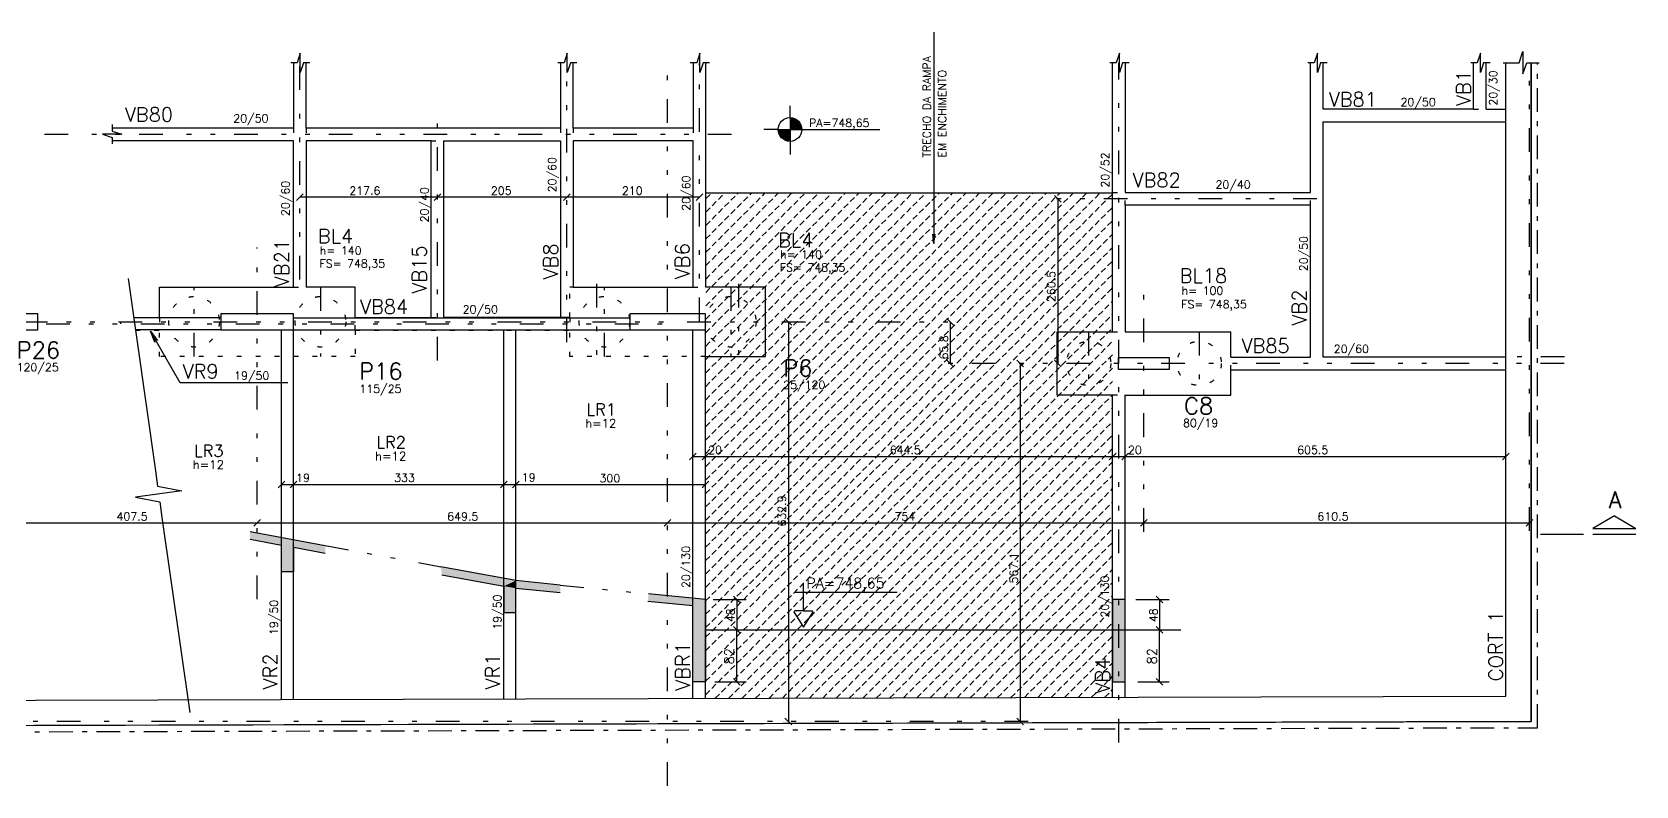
# Model space of a CAD drawing. Extents: x 33964 to 42889, y 0 to 6308.
# Drawn here: x 38321 to 40860, y 2216 to 3409 of the extents above; entities that cross this region are included whole.
import ezdxf

# ---------------------------------------------------------------- set-up
doc = ezdxf.new("R2010")
doc.units = 0
doc.header["$LTSCALE"] = 75
doc.header["$MEASUREMENT"] = 0
for name, pattern in [('ESTILO_TQS_0002', [0.4, 0.1, -0.3]), ('ESTILO_TQS_0003', [1, 0.5, -0.2, 0.1, -0.2]), ('ESTILO_TQS_0004', [2, 0.5, -0.4, 0.1, -0.4, 0.1, -0.5]), ('HIDDEN2', [0.1875, 0.125, -0.0625])]:
    doc.linetypes.add(name, pattern=pattern)
doc.layers.get('0').update_dxf_attribs({"color": 3, "linetype": 'CONTINUOUS'})
for name, color, linetype in [('1', 2, 'CONTINUOUS'), ('200', 1, 'HIDDEN2'), ('204', 1, 'ESTILO_TQS_0003'), ('205', 1, 'ESTILO_TQS_0004'), ('210', 7, 'ESTILO_TQS_0002'), ('212', 3, 'CONTINUOUS'), ('213', 3, 'CONTINUOUS'), ('216', 3, 'CONTINUOUS'), ('220', 5, 'CONTINUOUS'), ('221', 1, 'CONTINUOUS'), ('222', 6, 'CONTINUOUS'), ('226', 3, 'CONTINUOUS'), ('228', 7, 'CONTINUOUS'), ('230', 3, 'CONTINUOUS'), ('231', 1, 'CONTINUOUS'), ('233', 6, 'CONTINUOUS'), ('250', 1, 'CONTINUOUS'), ('253', 253, 'CONTINUOUS')]:
    doc.layers.add(name, color=color, linetype=linetype)
doc.styles.get("Standard").update_dxf_attribs({"font": 'ROMANS.SHX'})

# ---------------------------------------------------------------- blocks, each defined once
blk = doc.blocks.new('LINCOR', base_point=(162860.39586, 45821.60412))
blk.add_lwpolyline([(162860.39586, 45821.60412), (162860.729194, 45821.60412), (162860.89586, 45822.10412), (162860.89586, 45821.10412), (162861.062527, 45821.60412), (162861.39586, 45821.60412)])

msp = doc.modelspace()

# ---------------------------------------------------------------- linework, layer by layer
for p, q in [((38620.2, 2957.3), (38482, 2957.3)), ((38735.2, 2957.3), (39267.2, 2957.3)), ((38620.2, 2938.3), (38484.6, 2938.3)), ((38735.2, 2938.3), (39267.2, 2938.3))]:
    msp.add_line(p, q)
at = {"layer": '1'}
for p, q in [((39387.7, 3005.8), (39387.7, 3360.9)), ((40031.7, 2934.9), (40031.7, 3360.9)), ((40603.1, 3287.4), (40603.1, 3360.9)), ((40623.1, 3287.4), (40623.1, 3360.9)), ((40623.1, 3287.4), (40654.2, 3287.4)), ((38481.9, 2957.8), (38522.7, 2957.8)), ((38716.2, 2352.8), (38716.2, 2938.3)), ((38735.2, 2352.9), (38735.2, 2938.3)), ((39068.2, 2353.8), (39068.2, 2938.3)), ((39087.2, 2353.8), (39087.2, 2938.3)), ((39367.2, 2354.6), (39367.2, 2938.3)), ((39387.2, 2354.6), (39387.2, 2938.3)), ((40218.8, 2874.9), (40654.2, 2874.9)), ((40031.7, 2356.4), (40031.7, 2834.9)), ((40051.7, 2356.4), (40051.7, 2835.2))]:
    msp.add_line(p, q, dxfattribs=at)
for points in [[(38735.2, 3360.9), (38735.2, 3257.3), (38448.1, 3257.3)], [(39157.7, 3360.9), (39157.7, 3257.3), (38755.2, 3257.3), (38755.2, 3360.9)], [(39367.7, 3360.9), (39367.7, 3257.3), (39177.7, 3257.3), (39177.7, 3360.9)], [(40051.7, 3360.9), (40051.7, 3155.4), (40345.1, 3155.4), (40345.1, 3360.9)], [(40603.1, 3287.4), (40365.1, 3287.4), (40365.1, 3360.9)], [(40654.2, 2894.9), (40365.1, 2894.9), (40365.1, 3267.4), (40654.2, 3267.4)], [(38735.2, 3005.8), (38735.2, 3237.3), (38448.1, 3237.3)], [(38832.7, 2957.8), (38952.8, 2957.8), (38952.8, 3237.3), (38755.2, 3237.3), (38755.2, 3005.8)], [(39172.2, 2957.8), (38972.8, 2957.8), (38972.8, 3237.3), (39157.7, 3237.3), (39157.7, 2957.8)], [(39367.7, 3005.8), (39367.7, 3237.3), (39177.7, 3237.3), (39177.7, 3005.8)], [(40218.8, 2894.9), (40345.1, 2894.9), (40345.1, 3135.4), (40051.7, 3135.4), (40051.7, 2934.9)]]:
    msp.add_lwpolyline(points, dxfattribs=at)
at = {"layer": '200'}
for p, q in [((39387.3, 2530.3), (40011.5, 3154.4)), ((39387.3, 2551.5), (39990.3, 3154.4)), ((39387.3, 2572.7), (39969.1, 3154.4)), ((39387.3, 2509), (40031.7, 3153.4)), ((39387.4, 2593.9), (39947.9, 3154.4)), ((39387.4, 2615.2), (39926.6, 3154.4)), ((39387.4, 2636.4), (39905.4, 3154.4)), ((39387.4, 2657.6), (39884.2, 3154.4)), ((39387.4, 2678.8), (39863, 3154.4)), ((39387.4, 2700.1), (39841.8, 3154.4)), ((39387.4, 2721.3), (39820.6, 3154.4)), ((39387.5, 2742.5), (39799.4, 3154.4)), ((39387.5, 2763.7), (39778.2, 3154.4)), ((39387.5, 2785), (39756.9, 3154.4)), ((39387.5, 2806.2), (39735.7, 3154.4)), ((39387.5, 2827.4), (39714.5, 3154.4)), ((39387.5, 2848.6), (39693.3, 3154.4)), ((39387.5, 2869.9), (39672.1, 3154.4)), ((39387.5, 2891.1), (39650.9, 3154.4)), ((39387.6, 2912.3), (39629.7, 3154.4)), ((39387.6, 2933.6), (39608.4, 3154.4)), ((39387.6, 2954.8), (39587.2, 3154.4)), ((39387.6, 2976), (39566, 3154.4)), ((39387.6, 2997.2), (39544.8, 3154.4)), ((39387.6, 3018.5), (39523.6, 3154.4)), ((39387.6, 3039.7), (39502.4, 3154.4)), ((39387.7, 3060.9), (39481.2, 3154.4)), ((39387.7, 3082.1), (39460, 3154.4)), ((39387.7, 3103.4), (39438.7, 3154.4)), ((39387.7, 3124.6), (39417.5, 3154.4)), ((39387.7, 3145.8), (39396.3, 3154.4)), ((39387.3, 2487.8), (40031.7, 3132.2)), ((39387.3, 2466.6), (40031.7, 3111)), ((39387.3, 2451.3), (40031.7, 3089.7)), ((39387.2, 2402.9), (40031.7, 3047.3)), ((39387.3, 2430.1), (40031.7, 3068.5)), ((39387.2, 2381.7), (40031.7, 3026.1)), ((39387.2, 2360.4), (40031.7, 3004.9)), ((39402.7, 2354.7), (40031.7, 2983.7)), ((39423.9, 2354.7), (40031.7, 2962.5)), ((39445.2, 2354.8), (40031.7, 2941.3)), ((39466.5, 2354.9), (40031.7, 2920)), ((39487.8, 2354.9), (40031.7, 2898.8)), ((39509, 2355), (40031.7, 2877.6)), ((39530.3, 2355), (40031.7, 2856.4)), ((39551.6, 2355.1), (40031.7, 2835.2)), ((39572.8, 2355.1), (40031.7, 2814)), ((39594.1, 2355.2), (40031.7, 2792.8)), ((39615.4, 2355.3), (40031.7, 2771.6)), ((39636.6, 2355.3), (40031.7, 2750.3)), ((39657.9, 2355.4), (40031.7, 2729.1)), ((39679.2, 2355.4), (40031.7, 2707.9)), ((39700.5, 2355.5), (40031.7, 2686.7)), ((39721.7, 2355.5), (40031.7, 2665.5)), ((39743, 2355.6), (40031.7, 2644.3)), ((39764.3, 2355.7), (40031.7, 2623.1)), ((39785.5, 2355.7), (40031.7, 2601.8)), ((39806.8, 2355.8), (40031.7, 2580.6)), ((39828.1, 2355.8), (40031.7, 2559.4)), ((39849.4, 2355.9), (40031.7, 2538.2)), ((39870.6, 2355.9), (40031.7, 2517)), ((39891.9, 2356), (40031.7, 2495.8)), ((39913.2, 2356.1), (40031.7, 2474.6)), ((39934.4, 2356.1), (40031.7, 2453.4)), ((39955.7, 2356.2), (40031.7, 2432.1)), ((39977, 2356.2), (40031.7, 2410.9)), ((39998.2, 2356.3), (40031.7, 2389.7)), ((40019.5, 2356.3), (40031.7, 2368.5))]:
    msp.add_line(p, q, dxfattribs=at)
at = {"layer": '204'}
msp.add_lwpolyline([(35498.2, 2294.2), (40704.2, 2308.2), (40704.2, 3360.9)], dxfattribs=at)
at = {"layer": '205'}
for p, q in [((38745.2, 3017.8), (38745.2, 3360.9)), ((39167.7, 2918.6), (39167.7, 3360.9)), ((39327.2, 2216), (39327.2, 3360.9)), ((39377.7, 2951.6), (39377.7, 3360.9)), ((40041.7, 2284.6), (40041.7, 3360.9)), ((40691.7, 2619.7), (40691.7, 3360.9)), ((38962.8, 2889.6), (38962.8, 3282.6)), ((39428.4, 3247.3), (38071.3, 3247.3)), ((40355.1, 3145.4), (39926.5, 3145.4)), ((38677.7, 2511.7), (38677.7, 3068.3)), ((38577.7, 2895.8), (38577.7, 3005.8)), ((38777.7, 3005.8), (38777.7, 2895.8)), ((39214.7, 3010.8), (39214.7, 2890.8)), ((39227.2, 2895.8), (39227.2, 3005.8)), ((39427.2, 3005.8), (39427.2, 2895.8)), ((39439.7, 3010.8), (39439.7, 2890.8)), ((40081.2, 2618.4), (40081.2, 3000.1)), ((37408.2, 2950.8), (39789.4, 2950.8)), ((38193.5, 2947.8), (39331.1, 2947.8)), ((39993.7, 2934.9), (39993.7, 2834.9)), ((40168.7, 2934.9), (40168.7, 2834.9)), ((40746.9, 2895.4), (40644.6, 2895.4)), ((40746.2, 2884.9), (39758.4, 2884.9)), ((38785.2, 2596.8), (38968.4, 2562.9)), ((39157.2, 2534), (39297.2, 2520)), ((39898, 2317.8), (37359.8, 2317.8))]:
    msp.add_line(p, q, dxfattribs=at)
at = {"layer": '210'}
for p, q in [((40603.1, 3287.4), (40623.1, 3287.4)), ((38735.2, 3257.3), (38735.2, 3237.3)), ((38755.2, 3257.3), (38755.2, 3237.3)), ((39157.7, 3257.3), (39157.7, 3237.3)), ((39177.7, 3257.3), (39177.7, 3237.3)), ((39367.7, 3257.3), (39367.7, 3237.3)), ((38952.8, 3237.3), (38972.8, 3237.3)), ((40031.7, 3155.4), (40051.7, 3155.4)), ((40051.7, 3135.4), (40051.7, 3155.4)), ((40345.1, 3135.4), (40345.1, 3155.4)), ((38735.2, 3005.8), (38755.2, 3005.8)), ((39172.2, 2957.8), (39172.2, 3005.8)), ((39177.7, 3005.8), (39172.2, 3005.8)), ((39367.7, 3005.8), (39387.7, 3005.8)), ((38522.7, 2957.8), (38522.7, 2937.8)), ((38832.7, 2937.8), (38832.7, 2957.8)), ((38952.8, 2957.8), (38972.8, 2957.8)), ((39172.2, 2957.8), (39172.2, 2937.8)), ((38484.7, 2937.8), (38522.7, 2937.8)), ((38832.7, 2937.8), (39172.2, 2937.8)), ((40031.7, 2934.9), (40051.7, 2934.9)), ((40218.8, 2874.9), (40218.8, 2894.9)), ((40031.7, 2835.2), (40051.7, 2835.2))]:
    msp.add_line(p, q, dxfattribs=at)
for points in [[(38832.7, 2937.8), (38832.7, 2895.8), (38522.7, 2895.8), (38522.7, 2937.8)], [(39387.2, 2895.8), (39387.2, 2895.8), (39172.2, 2895.8), (39172.2, 2937.8)]]:
    msp.add_lwpolyline(points, dxfattribs=at)
for centre, radius in [((38577.7, 2950.8), 40), ((38777.7, 2950.8), 40), ((39227.2, 2950.8), 40), ((39427.2, 2950.8), 40), ((39993.7, 2884.9), 35), ((40168.7, 2884.9), 35)]:
    msp.add_circle(centre, radius, dxfattribs=at)
at = {"layer": '216'}
for p, q in [((39502.2, 3255.3), (39539.7, 3255.3)), ((39521, 3254.1), (39502.2, 3254.1)), ((39521, 3252.9), (39502.4, 3252.9)), ((39521, 3251.7), (39502.6, 3251.7)), ((39521, 3250.5), (39502.8, 3250.5)), ((39521, 3274), (39521, 3236.5)), ((39521, 3273.1), (39526.7, 3273.1)), ((39521, 3271.9), (39529.6, 3271.9)), ((39521, 3270.7), (39531.6, 3270.7)), ((39521, 3269.5), (39533.1, 3269.5)), ((39521, 3268.4), (39534.4, 3268.4)), ((39521, 3267.2), (39535.5, 3267.2)), ((39521, 3266), (39536.4, 3266)), ((39521, 3264.8), (39537.1, 3264.8)), ((39521, 3263.6), (39537.8, 3263.6)), ((39521, 3262.4), (39538.3, 3262.4)), ((39521, 3261.2), (39538.7, 3261.2)), ((39521, 3260), (39539.1, 3260)), ((39521, 3258.8), (39539.4, 3258.8)), ((39521, 3257.6), (39539.6, 3257.6)), ((39521, 3256.5), (39539.7, 3256.5)), ((39521, 3249.3), (39503.2, 3249.3)), ((39521, 3248.1), (39503.6, 3248.1)), ((39521, 3246.9), (39504.2, 3246.9)), ((39521, 3245.8), (39504.8, 3245.8)), ((39521, 3244.6), (39505.6, 3244.6)), ((39521, 3243.4), (39506.5, 3243.4)), ((39521, 3242.2), (39507.5, 3242.2)), ((39521, 3241), (39508.8, 3241)), ((39521, 3239.8), (39510.4, 3239.8)), ((39521, 3238.6), (39512.3, 3238.6)), ((39521, 3237.4), (39515.2, 3237.4)), ((38750.5, 3153.5), (38739.9, 3142.9)), ((38968.1, 3153.5), (38957.5, 3142.9)), ((39173, 3153.5), (39162.4, 3142.9)), ((39383, 3153.5), (39372.4, 3142.9)), ((39939.4, 3150.7), (39950, 3140.1)), ((39523.7, 2945.5), (39513, 2956.1)), ((39769.4, 2956.1), (39780, 2945.5)), ((39769.4, 2890.2), (39780, 2879.6)), ((39890.6, 2879.6), (39880, 2890.2)), ((39939.4, 2890.2), (39950, 2879.6)), ((39361.9, 2732.4), (39372.5, 2743)), ((39381.9, 2732.4), (39392.5, 2743)), ((40026.4, 2732.4), (40037, 2743)), ((40046.4, 2732.4), (40057, 2743)), ((40648.9, 2732.4), (40659.5, 2743)), ((38710.9, 2687.7), (38721.5, 2698.3)), ((38729.9, 2687.7), (38740.5, 2698.3)), ((38729.9, 2687.7), (38740.5, 2698.3)), ((39062.9, 2687.7), (39073.5, 2698.3)), ((39081.9, 2687.7), (39092.5, 2698.3)), ((39381.9, 2687.7), (39392.5, 2698.3)), ((38672.4, 2627.1), (38683, 2637.7)), ((39321.9, 2627.1), (39332.5, 2637.7)), ((40075.9, 2627.1), (40086.5, 2637.7)), ((40686.4, 2627.1), (40697, 2637.7)), ((39431.5, 2516.3), (39442.1, 2505.7)), ((40100.7, 2516.3), (40111.3, 2505.7)), ((39431.5, 2468.3), (39442.1, 2457.7)), ((39442.1, 2457.7), (39431.5, 2468.3)), ((40100.7, 2468.3), (40111.3, 2457.7)), ((40111.3, 2457.7), (40100.7, 2468.3)), ((39442.1, 2375.7), (39431.5, 2386.3)), ((40111.3, 2375.7), (40100.7, 2386.3)), ((39513, 2323.1), (39523.7, 2312.5)), ((39880, 2323.1), (39890.6, 2312.5))]:
    msp.add_line(p, q, dxfattribs=at)
msp.add_circle((39521, 3255.3), 18.8, dxfattribs=at)
at = {"layer": '220'}
for p, q in [((40694.2, 2318.2), (40694.2, 3360.9)), ((38666.2, 2618.7), (38785.2, 2596.8)), ((38666.2, 2606.5), (38716.2, 2597.3)), ((38716.2, 2555.2), (38716.2, 2597.3)), ((38735.2, 2593.8), (38735.2, 2555.2)), ((38735.2, 2593.8), (38785.2, 2584.6)), ((38735.2, 2555.2), (38716.2, 2555.2)), ((39387.2, 2511), (39297.2, 2520)), ((39387.2, 2511), (39387.2, 2381)), ((39387.2, 2381), (39367.2, 2381)), ((36152.2, 2305.9), (40694.2, 2318.2))]:
    msp.add_line(p, q, dxfattribs=at)
for points in [[(35503.2, 2761.9), (35503.2, 2490.9), (36192.2, 2490.9), (36192.2, 2346), (40654.2, 2358.1), (40654.2, 3360.9)], [(40694.2, 3360.9), (40694.2, 2318.2), (36152.2, 2305.9), (36152.2, 2451)], [(39157.2, 2534), (39087.2, 2541), (38968.4, 2562.9)], [(38970.1, 2550.4), (39068.2, 2532.3), (39068.2, 2490.6), (39087.2, 2490.6), (39087.2, 2529), (39157.2, 2522)], [(39367.2, 2381), (39367.2, 2501), (39296, 2508.1)], [(40031.7, 2381), (40051.7, 2381), (40051.7, 2511), (40031.7, 2511), (40031.7, 2381)]]:
    msp.add_lwpolyline(points, dxfattribs=at)
at = {"layer": '221'}
for points in [[(40649.9, 3360.9), (40675.3, 3360.9), (40681.2, 3378.6), (40681.2, 3343.3), (40687.1, 3360.9), (40707, 3360.9)], [(38473.1, 3019.5), (38516.4, 2715), (38519.9, 2690.4), (38558.5, 2683.4), (38484.7, 2672.9), (38523.4, 2665.8), (38526.8, 2641.2), (38570.8, 2332)], [(38726.1, 2854), (38555.7, 2854), (38508.7, 2936.1), (38515.8, 2918.7), (38508.7, 2936.1), (38520, 2921.2)]]:
    msp.add_lwpolyline(points, dxfattribs=at)
at = {"layer": '222'}
for points in [[(38210.2, 2963.3), (38210.2, 2938.3), (38330.2, 2938.3), (38330.2, 2963.3), (38210.2, 2963.3)], [(38620.2, 2963.3), (38620.2, 2938.3), (38735.2, 2938.3), (38735.2, 2963.3), (38620.2, 2963.3)], [(39267.2, 2963.3), (39267.2, 2938.3), (39387.2, 2938.3), (39387.2, 2963.3), (39267.2, 2963.3)], [(40041.2, 2894.4), (40121.2, 2894.4), (40121.2, 2875.4), (40041.2, 2875.4), (40041.2, 2894.4)]]:
    msp.add_lwpolyline(points, dxfattribs=at)
at = {"layer": '226'}
for p, q in [((40825.9, 2643.5), (40791.7, 2623.8)), ((40825.9, 2643.5), (40860, 2623.8)), ((40791.7, 2623.8), (40860, 2623.8))]:
    msp.add_line(p, q, dxfattribs=at)
at = {"layer": '228'}
for p, q in [((40708.9, 2614.4), (40777.2, 2614.4)), ((40791.7, 2614.4), (40860, 2614.4))]:
    msp.add_line(p, q, dxfattribs=at)
at = {"layer": '230'}
for p, q in [((39943.7, 2934.9), (40031.7, 2934.9)), ((39943.7, 2894.9), (39943.7, 2934.9)), ((40051.7, 2934.9), (40218.7, 2934.9)), ((40218.8, 2894.9), (40218.8, 2934.9)), ((39387.2, 2895.8), (39482.2, 2895.8)), ((39943.7, 2834.9), (39943.7, 2895.7)), ((40218.8, 2834.9), (40218.8, 2874.9)), ((40031.7, 2834.9), (39943.7, 2834.9)), ((40052.7, 2834.9), (40218.7, 2834.9)), ((39528.7, 2523), (39690.7, 2523)), ((39542.3, 2493), (39542.3, 2536.6)), ((39527.4, 2490.7), (39542.3, 2467.1)), ((39542.3, 2493), (39528.7, 2493)), ((39542.3, 2493), (39556, 2493)), ((39542.3, 2467.1), (39557.2, 2490.7))]:
    msp.add_line(p, q, dxfattribs=at)
for points in [[(38522.7, 2957.8), (38522.7, 3005.8), (38735.2, 3005.8)], [(38832.7, 2957.8), (38832.7, 3005.8), (38755.2, 3005.8)], [(39177.7, 3005.8), (39177.7, 3005.8), (39367.7, 3005.8)], [(39482.2, 2895.8), (39482.2, 3005.8), (39387.7, 3005.8)]]:
    msp.add_lwpolyline(points, dxfattribs=at)
for centre, start, end in [((39528.7, 2491.5), 90, 212.377), ((39556, 2491.5), 327.6277, 90)]:
    msp.add_arc(centre, 1.5, start, end, dxfattribs=at)
at = {"layer": '231'}
msp.add_line((40031.7, 3154.4), (39387.7, 3154.4), dxfattribs=at)
at = {"layer": '250'}
for p, q in [((39521, 3274), (39521, 3292.9)), ((39502.2, 3255.3), (39479.6, 3255.3)), ((39539.7, 3255.3), (39663.4, 3255.3)), ((39521, 3236.5), (39521, 3215.5)), ((38962.8, 3148.2), (38745.2, 3148.2)), ((39167.7, 3148.2), (38962.8, 3148.2)), ((39377.7, 3148.2), (39167.7, 3148.2)), ((39944.7, 3145.4), (39944.7, 2884.9)), ((38461.6, 2947.8), (38461.6, 2950.8)), ((39518.4, 2950.8), (39518.4, 2317.8)), ((39774.7, 2950.8), (39774.7, 2884.9)), ((39885.3, 2884.9), (39885.3, 2317.8)), ((39367.2, 2737.7), (39387.2, 2737.7)), ((39387.2, 2737.7), (40031.7, 2737.7)), ((40031.7, 2737.7), (40051.7, 2737.7)), ((40051.7, 2737.7), (40654.2, 2737.7)), ((38716.2, 2693), (39387.2, 2693)), ((38270.2, 2632.4), (38675.2, 2632.4)), ((38675.2, 2632.4), (39327.2, 2632.4)), ((39327.2, 2632.4), (40081.2, 2632.4)), ((40081.2, 2632.4), (40691.7, 2632.4)), ((39399.2, 2511), (39451.8, 2511)), ((39436.8, 2511), (39436.8, 2463)), ((40068.4, 2511), (40121, 2511)), ((40106, 2511), (40106, 2463)), ((39387.2, 2463), (40139.7, 2463)), ((39407.7, 2463), (39451.8, 2463)), ((39436.8, 2381), (39436.8, 2463)), ((40076.9, 2463), (40121, 2463)), ((40106, 2381), (40106, 2463)), ((39402.2, 2381), (39451.8, 2381)), ((40071.4, 2381), (40121, 2381))]:
    msp.add_line(p, q, dxfattribs=at)
msp.add_lwpolyline([(39748.9, 3409.5), (39748.9, 3074.7), (39746.9, 3089.6), (39748.9, 3074.7), (39750.9, 3089.6)], dxfattribs=at)
at = {"layer": '253'}
for points in [[(38666.2, 2618.7), (38666.2, 2606.5), (38716.2, 2597.3)], [(38666.2, 2618.7), (38716.2, 2597.3), (38785.2, 2596.8)], [(38735.2, 2593.8), (38785.2, 2596.8), (38716.2, 2597.3)], [(38735.2, 2593.8), (38716.2, 2597.3), (38716.2, 2555.2)], [(38735.2, 2593.8), (38716.2, 2555.2), (38735.2, 2555.2)], [(38735.2, 2593.8), (38785.2, 2584.6), (38785.2, 2596.8)], [(39087.2, 2541), (38968.4, 2562.9), (38970.1, 2550.4)], [(39087.2, 2541), (38970.1, 2550.4), (39068.2, 2532.3)], [(39087.2, 2541), (39068.2, 2532.3), (39087.2, 2529)], [(39087.2, 2541), (39087.2, 2529), (39157.2, 2522)], [(39087.2, 2541), (39157.2, 2522), (39157.2, 2534)], [(39068.2, 2532.3), (39068.2, 2490.6), (39087.2, 2490.6)], [(39068.2, 2532.3), (39087.2, 2490.6), (39087.2, 2529)], [(39367.2, 2501), (39297.2, 2520), (39296, 2508.1)], [(39387.2, 2511), (39297.2, 2520), (39367.2, 2501)], [(39387.2, 2511), (39367.2, 2501), (39367.2, 2381)], [(39387.2, 2511), (39367.2, 2381), (39387.2, 2381)], [(40051.7, 2511), (40031.7, 2511), (40031.7, 2381)], [(40051.7, 2511), (40031.7, 2381), (40051.7, 2381)], [(40051.7, 2511), (40051.7, 2381), (40051.7, 2511)]]:
    msp.add_solid(points, dxfattribs=at)

# ---------------------------------------------------------------- block references
at = {"layer": '221', "xscale": 30.494852, "yscale": 30.494852}
for p, rotation in [((38761.1, 3360.9), 180), ((39183.7, 3360.9), 180), ((39393.6, 3360.9), 180), ((40057.6, 3360.9), 180), ((40371.1, 3360.9), 180), ((40629.1, 3360.9), 180), ((38448.1, 3263), 270)]:
    msp.add_blockref('LINCOR', p, dxfattribs=dict(at, rotation=rotation))

# ---------------------------------------------------------------- texts
msp.add_text('PA=748,65', height=16.5).set_placement((39546.9, 2528.7))
at = {"layer": '212'}
for s, p in [('20/30', (40640.3, 3293.1)), ('20/60', (39150.7, 3155.8)), ('20/52', (40026.1, 3163.3)), ('20/60', (39362.8, 3126.6)), ('20/60', (38728.7, 3118.2)), ('20/40', (38948.7, 3108.2)), ('20/50', (40340.3, 3030.9)), ('20/130', (39362.6, 2529.3)), ('20/130', (40025.7, 2482.5)), ('19/50', (39064.1, 2463.3)), ('19/50', (38710.3, 2454.9))]:
    msp.add_text(s, height=12.75, rotation=90, dxfattribs=at).set_placement(p)
for s, p in [('20/50', (40487.4, 3292.3)), ('20/50', (38639.7, 3266.4)), ('20/40', (40194.5, 3161.6)), ('20/50', (39002.8, 2964.1)), ('20/60', (40381.7, 2901.6)), ('19/50', (38641.1, 2859.2))]:
    msp.add_text(s, height=12.75, dxfattribs=at).set_placement(p)
at = {"layer": '213'}
for s, p in [('FS= 748,35', (38776.2, 3036.6)), ('h= 140', (38776.7, 3057.2)), ('h= 140', (39505.3, 3051)), ('FS= 748,35', (39504.8, 3030.5)), ('h= 100', (40140.8, 2993.7)), ('FS= 748,35', (40140.3, 2972.2)), ('120/25', (38296.8, 2872.4)), ('115/25', (38839.3, 2838.3)), ('25/120', (39510.3, 2844.5)), ('80/19', (40143.1, 2784.2))]:
    msp.add_text(s, height=12.75, dxfattribs=at).set_placement(p)
at = {"layer": '216'}
for s, height, p in [('TRECHO DA RAMPA', 12.75, (39743.9, 3210.8)), ('EM ENCHIMENTO', 12.75, (39768.2, 3210.8)), ('260.5', 12.75, (39940.8, 2982)), ('65.8', 12.75, (39770.9, 2891.1)), ('632.9', 12.75, (39514.5, 2626.7)), ('567.1', 12.75, (39881.5, 2536.4)), ('48', 12.75, (39433.3, 2475.3)), ('48', 12.75, (40102.6, 2475.3)), ('82', 15, (39432.3, 2408.5)), ('82', 15, (40101.5, 2408.5))]:
    msp.add_text(s, height=height, rotation=90, dxfattribs=at).set_placement(p)
for s, height, p in [('PA=748,65', 12.75, (39551.1, 3259.3)), ('217.6', 12.75, (38823.4, 3152)), ('205', 12.75, (39047.4, 3152)), ('210', 12.75, (39254.9, 3152)), ('h=12', 13.5, (39196.8, 2783.3)), ('h=12', 13.5, (38864.3, 2731.4)), ('20', 12.75, (39391.5, 2741.5)), ('644.5', 12.75, (39678.8, 2741.5)), ('20', 12.75, (40055.9, 2741.5)), ('605.5', 12.75, (40323.8, 2741.5)), ('h=12', 13.5, (38575.7, 2717.8)), ('19', 12.75, (38739.3, 2697.4)), ('333', 12.75, (38894.4, 2697.4)), ('19', 12.75, (39096.4, 2698)), ('300', 12.75, (39219.4, 2696.8)), ('407.5', 12.75, (38454.9, 2636.2)), ('649.5', 12.75, (38978.4, 2636.2)), ('754', 12.75, (39686.4, 2636.2)), ('610.5', 12.75, (40355.9, 2636.2))]:
    msp.add_text(s, height=height, dxfattribs=at).set_placement(p)
at = {"layer": '220'}
for s, height, p in [('BL4', 22.5, (38773.5, 3075.1)), ('BL4', 22.5, (39502.1, 3068.9)), ('BL18', 22.5, (40137.7, 3012.6)), ('P26', 26.25, (38297, 2892.8)), ('P16', 26.25, (38839, 2859.5)), ('P6', 26.25, (39510.3, 2864.4)), ('C8', 26.25, (40144.7, 2804.5))]:
    msp.add_text(s, height=height, dxfattribs=at).set_placement(p)
at = {"layer": '226'}
for s, p in [('LR1', (39198.9, 2802.7)), ('LR2', (38866.3, 2750.8)), ('LR3', (38577.7, 2737.2))]:
    msp.add_text(s, height=18.75, dxfattribs=at).set_placement(p)
at = {"layer": '233'}
for s, p in [('VB1', (40598.4, 3292.7)), ('VB21', (38727.7, 3005.8)), ('VB8', (39153.4, 3018.1)), ('VB6', (39361.7, 3018.4)), ('VB15', (38945.5, 2995.5)), ('VB2', (40338.4, 2945)), ('CORT 1', (40649.4, 2381.8)), ('VR2', (38709.4, 2368.9)), ('VR1', (39061.4, 2368.9)), ('VBR1', (39362.2, 2366.9)), ('VB4', (40027.2, 2362.3))]:
    msp.add_text(s, height=22.5, rotation=90, dxfattribs=at).set_placement(p)
for s, height, p in [('VB81', 22.5, (40373.8, 3291.9)), ('VB80', 22.5, (38468.2, 3267.8)), ('VB82', 22.5, (40063.3, 3163.9)), ('VB84', 22.5, (38840.3, 2963.6)), ('VB85', 22.5, (40235.7, 2901.7)), ('VR9', 22.5, (38559.6, 2861)), ('A', 26.2, (40817.2, 2655.9))]:
    msp.add_text(s, height=height, dxfattribs=at).set_placement(p)

doc.saveas('drawing.dxf')
